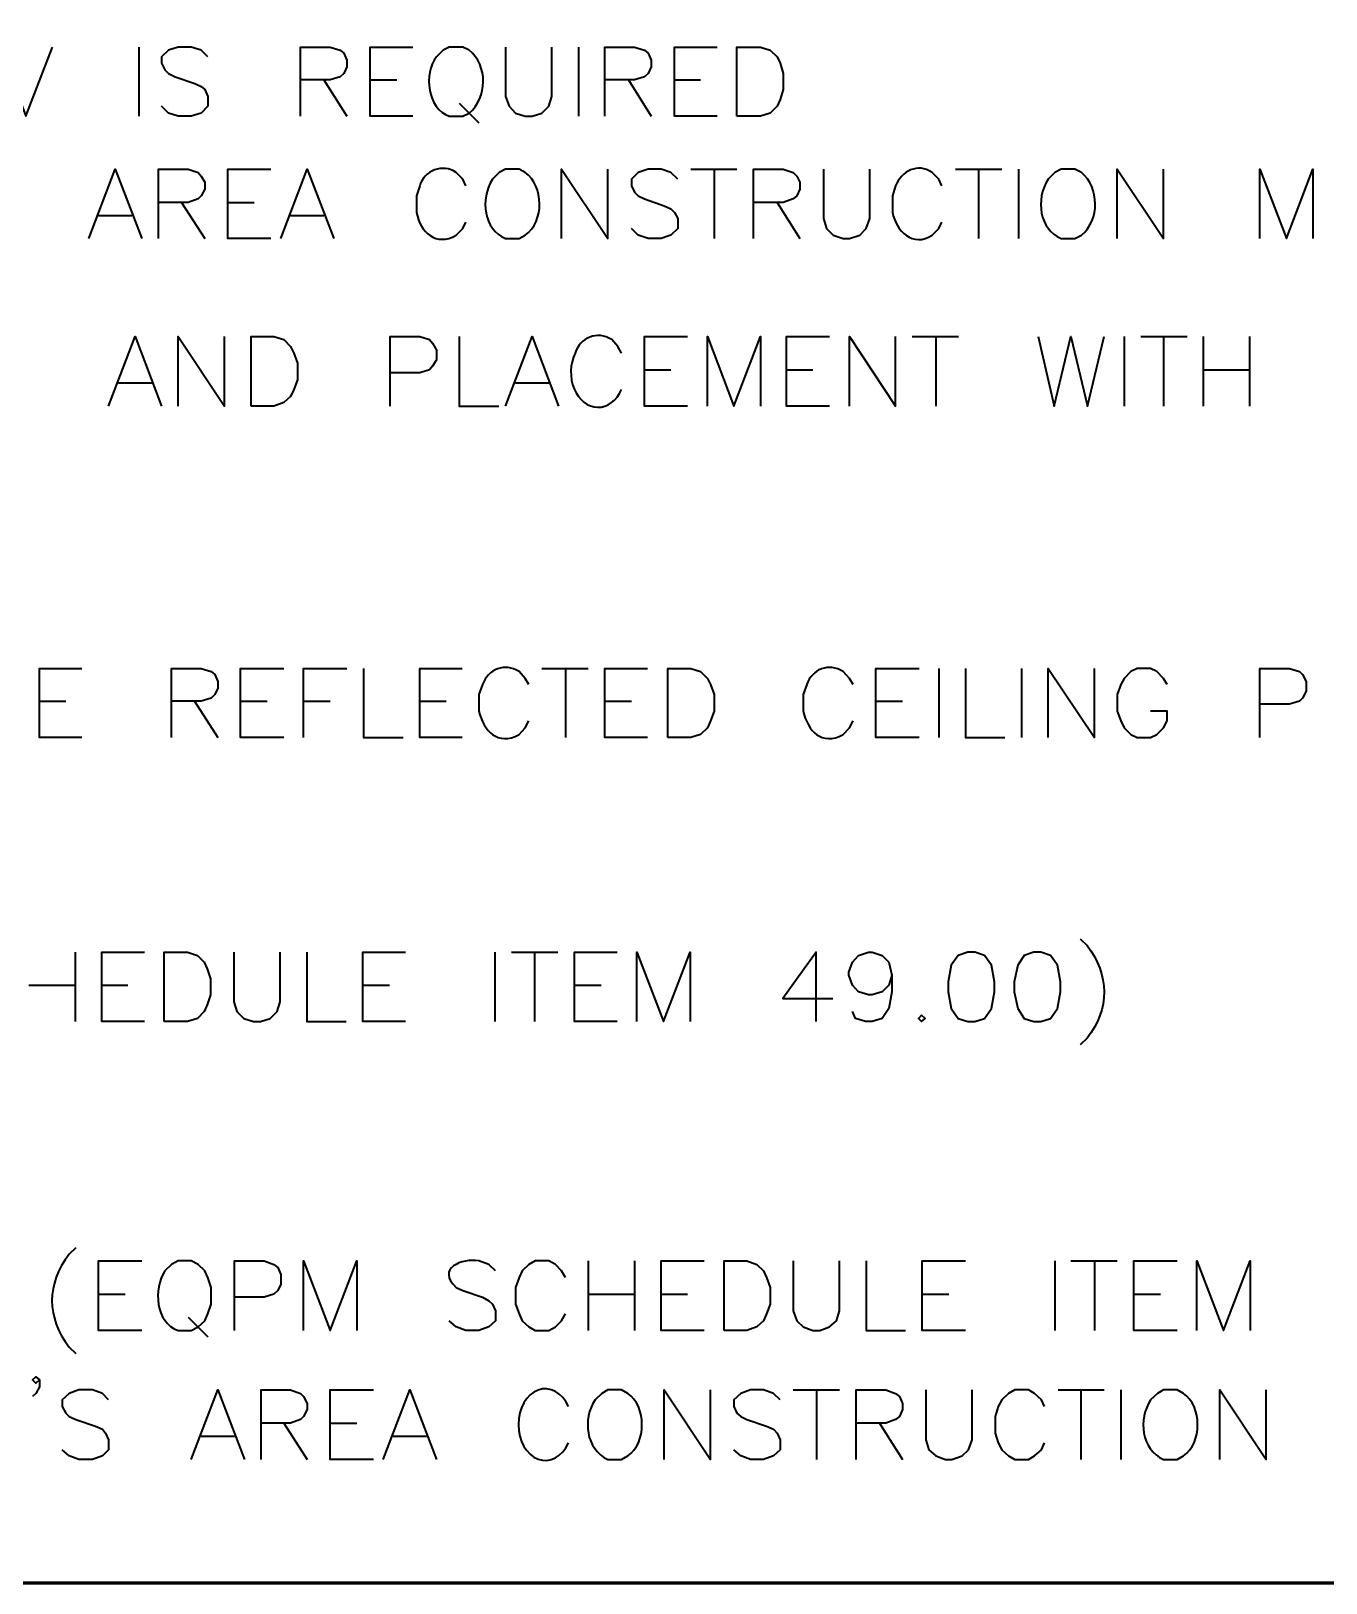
# Model space of a CAD drawing. Header units: inches. Extents: x 5 to 516, y -193 to 129.
# Drawn here: x 223.35 to 230.34, y 5.46 to 13.85 of the extents above; entities that cross this region are included whole.
import ezdxf

# ---------------------------------------------------------------- set-up
doc = ezdxf.new("R2010")
doc.units = ezdxf.units.IN
doc.header["$MEASUREMENT"] = 0
doc.layers.add('PDF2_Geometry', color=7, linetype='Continuous')

msp = doc.modelspace()

# ---------------------------------------------------------------- linework, layer by layer
at = {"layer": 'PDF2_Geometry', "lineweight": 60}
msp.add_lwpolyline([(288.1186821, 27.9634137), (161.118672, 27.9634137), (161.118672, 5.4634119), (296.1186828, 5.4634119)], dxfattribs=at)
at = {"layer": 'PDF2_Geometry', "lineweight": 35}
for points in [[(223.1786813, 13.760079), (223.3186813, 13.3867457), (223.4620147, 13.760079)], [(223.9286814, 13.760079), (223.9286814, 13.3867457)], [(224.3020131, 13.7067462), (224.2653464, 13.7434128), (224.2120131, 13.7600795), (224.1420131, 13.7600795), (224.0886797, 13.7434128), (224.0520131, 13.7067462), (224.0520131, 13.6734128), (224.0686797, 13.6367462), (224.0886797, 13.6167462), (224.1253464, 13.6000795), (224.2320131, 13.5634128), (224.2653464, 13.5467462), (224.2853464, 13.5300795), (224.3020131, 13.4934128), (224.3020131, 13.4400795), (224.2653464, 13.4034128), (224.2120131, 13.3867461), (224.1420131, 13.3867461), (224.0886797, 13.4034128), (224.0520131, 13.4400795)], [(224.8020131, 13.3867456), (224.8020131, 13.760079), (224.9620131, 13.760079), (225.0153465, 13.7434123), (225.0353465, 13.7267456), (225.0520131, 13.690079), (225.0520131, 13.6534123), (225.0353465, 13.6167456), (225.0153465, 13.6000789), (224.9620131, 13.5834123), (224.8020131, 13.5834123)], [(225.4086815, 13.3867456), (225.1786815, 13.3867456), (225.1786815, 13.760079), (225.4086815, 13.760079)], [(225.712011, 13.7434124), (225.6786777, 13.760079), (225.6053444, 13.760079), (225.572011, 13.7434124), (225.5353444, 13.7067457)], [(225.9086823, 13.760079), (225.9086823, 13.4934123), (225.9286823, 13.440079), (225.9620157, 13.4034123), (226.015349, 13.3867457), (226.0520157, 13.3867457), (226.105349, 13.4034123), (226.1420157, 13.440079), (226.1586823, 13.4934123), (226.1586823, 13.760079)], [(226.3020132, 13.760079), (226.3020132, 13.3867457)], [(226.4453509, 13.3867456), (226.4453509, 13.760079), (226.6053509, 13.760079), (226.6586843, 13.7434123), (226.6786843, 13.7267456), (226.695351, 13.690079), (226.695351, 13.6534123), (226.6786843, 13.6167456), (226.6586843, 13.6000789), (226.6053509, 13.5834123), (226.4453509, 13.5834123)], [(227.0520125, 13.3867456), (226.8220125, 13.3867456), (226.8220125, 13.760079), (227.0520125, 13.760079)], [(224.9286814, 13.5834128), (225.0520148, 13.3867461)], [(225.1786815, 13.5834128), (225.3220148, 13.5834128)], [(226.5720125, 13.5834128), (226.6953458, 13.3867461)], [(226.8220125, 13.5834128), (226.9620125, 13.5834128)], [(225.6586823, 13.4567461), (225.765349, 13.3500795)], [(225.6053444, 13.3867457), (225.6786777, 13.3867457), (225.712011, 13.4034123)], [(223.6586821, 12.7267453), (223.8020155, 13.1000786), (223.9453488, 12.7267453)], [(224.0353437, 12.7267453), (224.0353437, 13.1000786), (224.1953437, 13.1000786), (224.248677, 13.083412), (224.2653437, 13.063412), (224.2853437, 13.0300786), (224.2853437, 12.993412), (224.2653437, 12.9567453), (224.248677, 12.9400786), (224.1953437, 12.9200786), (224.0353437, 12.9200786)], [(224.6420156, 12.7267453), (224.4086822, 12.7267453), (224.4086822, 13.1000786), (224.6420156, 13.1000786)], [(224.6953508, 12.7267453), (224.8386841, 13.1000786), (224.9820175, 12.7267453)], [(226.015349, 13.083412), (225.9820157, 13.1000787), (225.9086823, 13.1000787), (225.875349, 13.083412), (225.8386823, 13.0467454)], [(226.2120135, 12.7267453), (226.2120135, 13.1000786), (226.4620135, 12.7267453), (226.4620135, 13.1000786)], [(226.8386819, 13.0467458), (226.8020152, 13.0834125), (226.7486819, 13.1000792), (226.6786818, 13.1000792), (226.6253485, 13.0834125), (226.5886818, 13.0467458), (226.5886818, 13.0100792), (226.6053485, 12.9767458), (226.6253485, 12.9567458), (226.6586818, 12.9400792), (226.7653485, 12.9034125), (226.8020152, 12.8867458), (226.8220152, 12.8667458), (226.8386819, 12.8334125), (226.8386819, 12.7800792), (226.8020152, 12.7434125), (226.7486819, 12.7267458), (226.6786818, 12.7267458), (226.6253485, 12.7434125), (226.5886818, 12.7800792)], [(226.9086824, 13.1000787), (227.1586824, 13.1000787)], [(227.0353439, 13.1000787), (227.0353439, 12.7267453)], [(227.2486822, 12.7267453), (227.2486822, 13.1000786), (227.4086822, 13.1000786), (227.4620155, 13.083412), (227.4820155, 13.063412), (227.4986822, 13.0300786), (227.4986822, 12.993412), (227.4820155, 12.9567453), (227.4620155, 12.9400786), (227.4086822, 12.9200786), (227.2486822, 12.9200786)], [(227.6253505, 13.1000787), (227.6253505, 12.833412), (227.6420172, 12.7800787), (227.6786838, 12.743412), (227.7320172, 12.7267453), (227.7653505, 12.7267453), (227.8220172, 12.743412), (227.8553505, 12.7800787), (227.8753505, 12.833412), (227.8753505, 13.1000787)], [(228.2653448, 13.010079), (228.2486782, 13.0467456), (228.2120115, 13.0834123)], [(228.338682, 13.1000787), (228.588682, 13.1000787)], [(228.4620137, 13.1000787), (228.4620137, 12.7267453)], [(228.6786817, 13.1000787), (228.6786817, 12.7267453)], [(229.0186826, 13.083412), (228.9820159, 13.1000787), (228.9086826, 13.1000787), (228.8753492, 13.083412), (228.8386826, 13.0467454)], [(229.2120138, 12.7267453), (229.2120138, 13.1000786), (229.4620138, 12.7267453), (229.4620138, 13.1000786)], [(229.982013, 12.7267453), (229.982013, 13.1000786), (230.1253463, 12.7267453), (230.2686797, 13.1000786), (230.2686797, 12.7267453)], [(228.0153448, 13.010079), (227.9986782, 12.9567456), (227.9986782, 12.8667456)], [(224.1586822, 12.9200792), (224.2853489, 12.7267459)], [(224.4086822, 12.9200792), (224.5520156, 12.9200792)], [(227.3753505, 12.9200792), (227.4986838, 12.7267459)], [(223.7120133, 12.8500787), (223.8920133, 12.8500787)], [(224.748682, 12.8500787), (224.928682, 12.8500787)], [(225.6420175, 12.7434123), (225.6786842, 12.7800789), (225.6953509, 12.8134123)], [(225.9086823, 12.7267453), (225.9820157, 12.7267453), (226.015349, 12.743412)], [(228.2120115, 12.7434123), (228.2486782, 12.7800789), (228.2653448, 12.8134123)], [(228.9086826, 12.7267453), (228.9820159, 12.7267453), (229.0186826, 12.743412)], [(223.7653445, 11.820079), (223.9086778, 12.1967457), (224.0520112, 11.820079)], [(224.1420128, 11.820079), (224.1420128, 12.1967457), (224.3920128, 11.820079), (224.3920128, 12.1967457)], [(225.2853438, 11.820079), (225.2853438, 12.1967457), (225.4453438, 12.1967457), (225.4986771, 12.180079), (225.5153438, 12.160079), (225.5353438, 12.1234123), (225.5353438, 12.070079), (225.5153438, 12.0367457), (225.4986771, 12.0167457), (225.4453438, 12.000079), (225.2853438, 12.000079)], [(225.6586823, 12.1967456), (225.6586823, 11.8200789), (225.8720157, 11.8200789)], [(225.9086823, 11.820079), (226.0520157, 12.1967457), (226.195349, 11.820079)], [(226.5353439, 12.1067459), (226.5153439, 12.1434125), (226.4820106, 12.1800792)], [(226.8920157, 11.820079), (226.6586824, 11.820079), (226.6586824, 12.1967457), (226.8920157, 12.1967457)], [(226.9986821, 11.820079), (226.9986821, 12.1967457), (227.1420155, 11.820079), (227.2853488, 12.1967457), (227.2853488, 11.820079)], [(227.6586784, 11.820079), (227.425345, 11.820079), (227.425345, 12.1967457), (227.6586784, 12.1967457)], [(227.7653448, 11.820079), (227.7653448, 12.1967457), (228.0153448, 11.820079), (228.0153448, 12.1967457)], [(228.1053446, 12.1967456), (228.3553446, 12.1967456)], [(228.2320129, 12.1967456), (228.2320129, 11.8200789)], [(228.7853441, 12.1967456), (228.8720107, 11.8200789), (228.9620107, 12.1967456), (229.0520108, 11.8200789), (229.1420108, 12.1967456)], [(229.2486823, 12.1967456), (229.2486823, 11.8200789)], [(229.3386821, 12.1967456), (229.5886821, 12.1967456)], [(229.4620138, 12.1967456), (229.4620138, 11.8200789)], [(229.6753452, 12.1967456), (229.6753452, 11.8200789)], [(229.9253452, 12.1967456), (229.9253452, 11.8200789)], [(226.6586824, 12.0167453), (226.8020157, 12.0167453)], [(227.425345, 12.0167453), (227.5686784, 12.0167453)], [(229.6753452, 12.0167453), (229.9253452, 12.0167453)], [(223.8186824, 11.9467456), (223.9986824, 11.9467456)], [(225.9620135, 11.9467456), (226.1420135, 11.9467456)], [(223.6220128, 10.0300788), (223.3920127, 10.0300788), (223.3920127, 10.4034121), (223.6220128, 10.4034121)], [(224.1053442, 10.0300788), (224.1053442, 10.4034121), (224.2653442, 10.4034121), (224.3186776, 10.3867455), (224.3386776, 10.3700788), (224.3553443, 10.3334121), (224.3553443, 10.2967455), (224.3386776, 10.2634121), (224.3186776, 10.2434121), (224.2653442, 10.2267454), (224.1053442, 10.2267454)], [(224.7120161, 10.0300788), (224.4786828, 10.0300788), (224.4786828, 10.4034121), (224.7120161, 10.4034121)], [(224.8186825, 10.0300788), (224.8186825, 10.4034121), (225.0520159, 10.4034121)], [(225.1420129, 10.4034122), (225.1420129, 10.0300788), (225.3553462, 10.0300788)], [(225.6753509, 10.0300788), (225.4453509, 10.0300788), (225.4453509, 10.4034121), (225.6753509, 10.4034121)], [(226.1053444, 10.4034122), (226.3553444, 10.4034122)], [(226.2320127, 10.4034122), (226.2320127, 10.0300788)], [(226.675351, 10.0300788), (226.4453509, 10.0300788), (226.4453509, 10.4034121), (226.675351, 10.4034121)], [(228.1420158, 10.0300788), (227.9086825, 10.0300788), (227.9086825, 10.4034121), (228.1420158, 10.4034121)], [(228.2486822, 10.4034122), (228.2486822, 10.0300788)], [(228.3920131, 10.4034122), (228.3920131, 10.0300788), (228.6053465, 10.0300788)], [(228.6953511, 10.4034122), (228.6953511, 10.0300788)], [(228.838682, 10.0300788), (228.838682, 10.4034121), (229.088682, 10.0300788), (229.088682, 10.4034121)], [(229.482013, 10.3167457), (229.462013, 10.350079), (229.4253463, 10.3867457), (229.392013, 10.4034123), (229.3186796, 10.4034123), (229.2853463, 10.3867457), (229.2486796, 10.350079), (229.2320129, 10.3167457), (229.2120129, 10.2634123), (229.2120129, 10.1734123), (229.2320129, 10.120079), (229.2486796, 10.0834123), (229.2853463, 10.0467456), (229.3186796, 10.030079), (229.392013, 10.030079), (229.4253463, 10.0467456), (229.462013, 10.0834123), (229.482013, 10.120079), (229.482013, 10.1734123), (229.392013, 10.1734123)], [(229.982013, 10.0300788), (229.982013, 10.4034121), (230.142013, 10.4034121), (230.1953464, 10.3867455), (230.212013, 10.3700788), (230.232013, 10.3334121), (230.232013, 10.2800788), (230.212013, 10.2434121), (230.1953464, 10.2267454), (230.142013, 10.2100788), (229.982013, 10.2100788)], [(225.7853438, 10.3167457), (225.7653438, 10.2634123), (225.7653438, 10.1734123)], [(226.0353438, 10.3167457), (226.0153438, 10.350079), (225.9820105, 10.3867457)], [(227.535344, 10.3167457), (227.515344, 10.2634123), (227.515344, 10.1734123)], [(227.785344, 10.3167457), (227.765344, 10.350079), (227.7320107, 10.3867457)], [(223.3920127, 10.2267451), (223.5353461, 10.2267451)], [(224.2286827, 10.2267451), (224.3553494, 10.0300784)], [(224.4786828, 10.2267451), (224.6220161, 10.2267451)], [(224.8186825, 10.2267451), (224.9620159, 10.2267451)], [(225.4453509, 10.2267451), (225.5886842, 10.2267451)], [(226.4453509, 10.2267451), (226.5886843, 10.2267451)], [(227.9086825, 10.2267451), (228.0520158, 10.2267451)], [(225.9820105, 10.0467456), (226.0153438, 10.0834123), (226.0353438, 10.120079)], [(227.7320107, 10.0467456), (227.765344, 10.0834123), (227.785344, 10.120079)], [(229.0120151, 8.9434121), (229.0486818, 8.9067455)], [(223.585345, 8.8700784), (223.585345, 8.496745)], [(223.9586827, 8.496745), (223.7286827, 8.496745), (223.7286827, 8.8700783), (223.9586827, 8.8700783)], [(224.4420142, 8.8700784), (224.4420142, 8.6034117), (224.4586809, 8.5500784), (224.4953475, 8.5134117), (224.5486809, 8.496745), (224.5853475, 8.496745), (224.6386809, 8.5134117), (224.6753475, 8.5500784), (224.6920142, 8.6034117), (224.6920142, 8.8700784)], [(224.8353451, 8.8700784), (224.8353451, 8.496745), (225.0486785, 8.496745)], [(225.3686831, 8.496745), (225.1386831, 8.496745), (225.1386831, 8.8700783), (225.3686831, 8.8700783)], [(225.8520146, 8.8700784), (225.8520146, 8.496745)], [(225.9420143, 8.8700784), (226.1920143, 8.8700784)], [(226.065346, 8.8700784), (226.065346, 8.496745)], [(226.5120141, 8.496745), (226.2820141, 8.496745), (226.2820141, 8.8700783), (226.5120141, 8.8700783)], [(226.6186772, 8.496745), (226.6186772, 8.8700783), (226.7620106, 8.496745), (226.9053439, 8.8700783), (226.9053439, 8.496745)], [(227.5853453, 8.496745), (227.5853453, 8.8700784), (227.4053453, 8.6200784), (227.6753453, 8.6200784)], [(227.9953456, 8.746745), (227.978679, 8.6934117), (227.9420123, 8.656745), (227.888679, 8.6400783), (227.868679, 8.6400783), (227.8153456, 8.656745), (227.7820123, 8.6934117), (227.7620123, 8.746745), (227.7620123, 8.7634117), (227.7820123, 8.816745), (227.8153456, 8.8534117), (227.868679, 8.8700783), (227.888679, 8.8700783), (227.9420123, 8.8534117), (227.978679, 8.816745), (227.9953456, 8.746745), (227.9953456, 8.656745), (227.978679, 8.566745), (227.9420123, 8.5134116), (227.888679, 8.496745), (227.8520123, 8.496745), (227.798679, 8.5134116), (227.7820123, 8.5500783)], [(223.335345, 8.6934121), (223.585345, 8.6934121)], [(223.7286827, 8.6934121), (223.8686827, 8.6934121)], [(225.1386831, 8.6934121), (225.2820164, 8.6934121)], [(226.2820141, 8.6934121), (226.4253474, 8.6934121)], [(229.0486818, 8.4067454), (229.0120151, 8.3700788)], [(223.5886816, 7.2734121), (223.5520149, 7.2400788)], [(223.9453467, 6.826745), (223.7120133, 6.826745), (223.7120133, 7.2034117), (223.9453467, 7.2034117)], [(224.1420128, 6.8267449), (224.2120128, 6.8267449), (224.2486795, 6.8467449), (224.2853462, 6.8800782), (224.3020128, 6.9167449), (224.3186795, 6.9700782), (224.3186795, 7.0600783), (224.3020128, 7.1134116), (224.2853462, 7.1500783), (224.2486795, 7.1834116), (224.2120128, 7.2034116), (224.1420128, 7.2034116), (224.1053461, 7.1834116), (224.0686795, 7.1500783)], [(224.4453508, 6.826745), (224.4453508, 7.2034117), (224.6053508, 7.2034117), (224.6586841, 7.1834117), (224.6786841, 7.166745), (224.6953508, 7.1300783), (224.6953508, 7.076745), (224.6786841, 7.0434117), (224.6586841, 7.0234117), (224.6053508, 7.006745), (224.4453508, 7.006745)], [(224.8186825, 6.826745), (224.8186825, 7.2034117), (224.9620159, 6.826745), (225.1053492, 7.2034117), (225.1053492, 6.826745)], [(225.8553444, 7.1500787), (225.8186777, 7.1834121), (225.7653444, 7.2034121)], [(226.2320127, 7.1134119), (226.2120127, 7.1500785), (226.1786794, 7.1834119), (226.1420127, 7.2034119), (226.0686794, 7.2034119), (226.035346, 7.1834119), (225.9986793, 7.1500785), (225.9820127, 7.1134119), (225.9620127, 7.0600785), (225.9620127, 6.9700785), (225.9820127, 6.9167452), (225.9986793, 6.8800785), (226.035346, 6.8467452), (226.0686794, 6.8267452), (226.1420127, 6.8267452), (226.1786794, 6.8467452), (226.2120127, 6.8800785), (226.2320127, 6.9167452)], [(226.3553444, 7.2034116), (226.3553444, 6.8267449)], [(226.6053444, 7.2034116), (226.6053444, 6.8267449)], [(226.9820155, 6.826745), (226.7486821, 6.826745), (226.7486821, 7.2034117), (226.9820155, 7.2034117)], [(227.4620136, 7.2034116), (227.4620136, 6.9334116), (227.4820136, 6.8800782), (227.515347, 6.8467449), (227.5686803, 6.8267449), (227.605347, 6.8267449), (227.6586803, 6.8467449), (227.695347, 6.8800782), (227.7120136, 6.9334116), (227.7120136, 7.2034116)], [(227.8553445, 7.2034116), (227.8553445, 6.8267449), (228.0686779, 6.8267449)], [(228.3920159, 6.826745), (228.1586825, 6.826745), (228.1586825, 7.2034117), (228.3920159, 7.2034117)], [(228.8753506, 7.2034116), (228.8753506, 6.8267449)], [(228.9620137, 7.2034116), (229.2120138, 7.2034116)], [(229.088682, 7.2034116), (229.088682, 6.8267449)], [(229.5353468, 6.826745), (229.3020135, 6.826745), (229.3020135, 7.2034117), (229.5353468, 7.2034117)], [(229.6420132, 6.826745), (229.6420132, 7.2034117), (229.7853466, 6.826745), (229.9286799, 7.2034117), (229.9286799, 6.826745)], [(225.642011, 7.0600787), (225.6786777, 7.0434121), (225.7853444, 7.0067454), (225.8186777, 6.9867454), (225.8386777, 6.9700787), (225.8553444, 6.9334121), (225.8553444, 6.8800787), (225.8186777, 6.8467454), (225.7653444, 6.8267454), (225.6953444, 6.8267454), (225.642011, 6.8467454), (225.6053444, 6.8800787)], [(223.7120133, 7.0234121), (223.8553467, 7.0234121)], [(226.3553444, 7.0234121), (226.6053444, 7.0234121)], [(226.7486821, 7.0234121), (226.8920155, 7.0234121)], [(228.1586825, 7.0234121), (228.3020159, 7.0234121)], [(229.3020135, 7.0234121), (229.4453468, 7.0234121)], [(224.1953508, 6.9000787), (224.3020174, 6.793412)], [(223.5520149, 6.7367454), (223.5886816, 6.7034121)], [(223.3920127, 6.5600781), (223.3720127, 6.5434114), (223.3553461, 6.5600781), (223.3720127, 6.5767448), (223.3920127, 6.5600781), (223.3920127, 6.5234114), (223.3720127, 6.4867448), (223.3553461, 6.4700781)], [(223.7653445, 6.4534115), (223.7320111, 6.4867449), (223.6786778, 6.5067449), (223.6053445, 6.5067449), (223.5520111, 6.4867449), (223.5153445, 6.4534115), (223.5153445, 6.4167449), (223.5353445, 6.3800782), (223.5520111, 6.3634115), (223.5886778, 6.3467449), (223.6953445, 6.3100782), (223.7320111, 6.2934115), (223.7486778, 6.2734115), (223.7653445, 6.2367449), (223.7653445, 6.1834115), (223.7320111, 6.1500782), (223.6786778, 6.1300782), (223.6053445, 6.1300782), (223.5520111, 6.1500782), (223.5153445, 6.1834115)], [(224.2120134, 6.1300786), (224.3553467, 6.5067453), (224.49868, 6.1300786)], [(224.5886817, 6.1300786), (224.5886817, 6.5067453), (224.7486817, 6.5067453), (224.802015, 6.4867453), (224.8186817, 6.4700786), (224.8386817, 6.433412), (224.8386817, 6.4000786), (224.8186817, 6.363412), (224.802015, 6.3467453), (224.7486817, 6.3267453), (224.5886817, 6.3267453)], [(225.1953468, 6.1300786), (224.9620134, 6.1300786), (224.9620134, 6.5067453), (225.1953468, 6.5067453)], [(225.248682, 6.1300786), (225.3920153, 6.5067453), (225.5353487, 6.1300786)], [(226.5686802, 6.4867452), (226.5353469, 6.5067452), (226.4620135, 6.5067452), (226.4286802, 6.4867452), (226.3920135, 6.4534119)], [(226.7653447, 6.1300786), (226.7653447, 6.5067453), (227.0153447, 6.1300786), (227.0153447, 6.5067453)], [(227.3920131, 6.4534115), (227.3553464, 6.4867449), (227.3020131, 6.5067449), (227.2320131, 6.5067449), (227.1786797, 6.4867449), (227.142013, 6.4534115), (227.142013, 6.4167449), (227.1586797, 6.3800782), (227.1786797, 6.3634115), (227.2120131, 6.3467449), (227.3186797, 6.3100782), (227.3553464, 6.2934115), (227.3753464, 6.2734115), (227.3920131, 6.2367449), (227.3920131, 6.1834115), (227.3553464, 6.1500782), (227.3020131, 6.1300782), (227.2320131, 6.1300782), (227.1786797, 6.1500782), (227.142013, 6.1834115)], [(227.4620136, 6.5067452), (227.7120136, 6.5067452)], [(227.5886819, 6.5067452), (227.5886819, 6.1300786)], [(227.8020134, 6.1300786), (227.8020134, 6.5067453), (227.9620134, 6.5067453), (228.0153467, 6.4867453), (228.0353467, 6.4700786), (228.0520134, 6.433412), (228.0520134, 6.4000786), (228.0353467, 6.363412), (228.0153467, 6.3467453), (227.9620134, 6.3267453), (227.8020134, 6.3267453)], [(228.1786817, 6.5067452), (228.1786817, 6.2367452), (228.1953484, 6.1834119), (228.232015, 6.1500786), (228.2853484, 6.1300786), (228.3186817, 6.1300786), (228.3753484, 6.1500786), (228.4086817, 6.1834119), (228.4286817, 6.2367452), (228.4286817, 6.5067452)], [(228.8186828, 6.4167455), (228.8020162, 6.4534122), (228.7653495, 6.4867455), (228.7320162, 6.5067455), (228.6586828, 6.5067455), (228.6253495, 6.4867455), (228.5886828, 6.4534122), (228.5686828, 6.4167455), (228.5520161, 6.3634122), (228.5520161, 6.2734122), (228.5686828, 6.2200788), (228.5886828, 6.1834122), (228.6253495, 6.1500788), (228.6586828, 6.1300788), (228.7320162, 6.1300788), (228.7653495, 6.1500788), (228.8020162, 6.1834122), (228.8186828, 6.2200788)], [(228.8920132, 6.5067452), (229.1420132, 6.5067452)], [(229.0153449, 6.5067452), (229.0153449, 6.1300786)], [(229.2320129, 6.5067452), (229.2320129, 6.1300786)], [(229.5686804, 6.4867452), (229.5353471, 6.5067452), (229.4620138, 6.5067452), (229.4286804, 6.4867452), (229.3920138, 6.4534119)], [(229.765345, 6.1300786), (229.765345, 6.5067453), (230.015345, 6.1300786), (230.015345, 6.5067453)], [(224.7120134, 6.3267449), (224.8386801, 6.1300782)], [(224.9620134, 6.3267449), (225.1053468, 6.3267449)], [(227.9286817, 6.3267449), (228.052015, 6.1300782)], [(224.2653445, 6.2567452), (224.4453445, 6.2567452)], [(225.3020132, 6.2567452), (225.4820132, 6.2567452)], [(226.4620135, 6.1300786), (226.5353469, 6.1300786), (226.5686802, 6.1500786)], [(229.4620138, 6.1300786), (229.5353471, 6.1300786), (229.5686804, 6.1500786)]]:
    msp.add_lwpolyline(points, dxfattribs=at)
for points in [[(227.1586824, 13.3867456), (227.1586824, 13.760079), (227.2853491, 13.760079), (227.3386824, 13.7434123), (227.3753491, 13.7067456), (227.3920158, 13.6734123), (227.4086824, 13.6167456), (227.4086824, 13.5300789), (227.3920158, 13.4767456), (227.3753491, 13.4400789), (227.3386824, 13.4034123), (227.2853491, 13.3867456)], [(224.5353437, 11.820079), (224.5353437, 12.1967457), (224.6586771, 12.1967457), (224.7120104, 12.180079), (224.7486771, 12.1434123), (224.7653437, 12.1067457), (224.7853437, 12.0534123), (224.7853437, 11.9634123), (224.7653437, 11.910079), (224.7486771, 11.8734123), (224.7120104, 11.840079), (224.6586771, 11.820079)], [(226.7853439, 10.0300788), (226.7853439, 10.4034121), (226.9086773, 10.4034121), (226.9620106, 10.3867455), (226.9986773, 10.3500788), (227.0153439, 10.3167455), (227.0353439, 10.2634121), (227.0353439, 10.1734121), (227.0153439, 10.1200788), (226.9986773, 10.0834121), (226.9620106, 10.0467454), (226.9086773, 10.0300788)], [(224.0653459, 8.496745), (224.0653459, 8.8700783), (224.1920125, 8.8700783), (224.2453459, 8.8534117), (224.2820125, 8.816745), (224.2986792, 8.7800783), (224.3153459, 8.726745), (224.3153459, 8.6400783), (224.2986792, 8.586745), (224.2820125, 8.5500783), (224.2453459, 8.5134116), (224.1920125, 8.496745)], [(228.4053459, 8.8700784), (228.3520126, 8.8534117), (228.3153459, 8.8000784), (228.2986793, 8.7100784), (228.2986793, 8.656745), (228.3153459, 8.566745), (228.3520126, 8.5134117), (228.4053459, 8.496745), (228.4420126, 8.496745), (228.4953459, 8.5134117), (228.5320126, 8.566745), (228.5486793, 8.656745), (228.5486793, 8.7100784), (228.5320126, 8.8000784), (228.4953459, 8.8534117), (228.4420126, 8.8700784)], [(228.7620151, 8.8700784), (228.7086817, 8.8534117), (228.6753484, 8.8000784), (228.6553484, 8.7100784), (228.6553484, 8.656745), (228.6753484, 8.566745), (228.7086817, 8.5134117), (228.7620151, 8.496745), (228.7986817, 8.496745), (228.8520151, 8.5134117), (228.8886818, 8.566745), (228.9053484, 8.656745), (228.9053484, 8.7100784), (228.8886818, 8.8000784), (228.8520151, 8.8534117), (228.7986817, 8.8700784)], [(228.1553459, 8.5300786), (228.1386792, 8.513412), (228.1553459, 8.4967453), (228.1753459, 8.513412)], [(227.0886819, 6.826745), (227.0886819, 7.2034117), (227.2120152, 7.2034117), (227.2653486, 7.1834117), (227.3020152, 7.1500783), (227.3186819, 7.1134117), (227.3386819, 7.0600783), (227.3386819, 6.9700783), (227.3186819, 6.916745), (227.3020152, 6.8800783), (227.2653486, 6.846745), (227.2120152, 6.826745)]]:
    msp.add_lwpolyline(points, close=True, dxfattribs=at)
msp.add_lwpolyline([(225.6953509, 13.010079), (225.6786842, 13.0467456), (225.6420175, 13.0834123, 0.508362924), (225.4453509, 13.010079), (225.4286842, 12.9567456), (225.4286842, 12.8667456)], format="xyb", dxfattribs=at)
for centre, major_axis, ratio, start_param, end_param in [((226.4083139, 12.0040739), (0.0005074, 0.1898635), 0.77065333, 1.001513094, 4.196544154), ((226.123463, 6.3186262), (-0.0004267, 0.1936872), 0.750399506, 5.241955679, 10.460135825)]:
    msp.add_ellipse(centre, major_axis=major_axis, ratio=ratio, start_param=start_param, end_param=end_param, dxfattribs=at)
for points in [[(225.5353444, 13.7067457), (225.4646221, 13.616079), (225.4872332, 13.4274679), (225.6053444, 13.3867457)], [(225.712011, 13.4034123), (225.8127888, 13.4848568), (225.8150666, 13.6624679), (225.712011, 13.7434124)], [(226.015349, 12.743412), (226.1204601, 12.8187453), (226.1162935, 13.0090787), (226.015349, 13.083412)], [(228.2120115, 13.0834123), (228.1332337, 13.136579), (228.0469004, 13.0898568), (228.0153448, 13.010079)], [(229.0186826, 12.743412), (229.1194604, 12.8280787), (229.115627, 12.9993009), (229.0186826, 13.083412)], [(225.8386823, 13.0467454), (225.7686268, 12.9378009), (225.7917379, 12.773912), (225.9086823, 12.7267453)], [(228.8386826, 13.0467454), (228.768627, 12.9378009), (228.7917381, 12.773912), (228.9086826, 12.7267453)], [(225.4286842, 12.8667456), (225.4467397, 12.7580789), (225.5355731, 12.6821901), (225.6420175, 12.7434123)], [(227.9986782, 12.8667456), (228.0146782, 12.7674123), (228.1105115, 12.6766901), (228.2120115, 12.7434123)], [(226.4820106, 12.1800792), (226.4052883, 12.2294125), (226.3105661, 12.1917459), (226.2853439, 12.1067459)], [(225.9820105, 10.3867457), (225.9045105, 10.4357457), (225.8151216, 10.3992457), (225.7853438, 10.3167457)], [(227.7320107, 10.3867457), (227.6545106, 10.4357457), (227.5651217, 10.3992457), (227.535344, 10.3167457)], [(225.7653438, 10.1734123), (225.7921216, 10.0657456), (225.8655661, 9.9826345), (225.9820105, 10.0467456)], [(227.515344, 10.1734123), (227.5421217, 10.0657456), (227.6155662, 9.9826345), (227.7320107, 10.0467456)], [(229.0486818, 8.9067455), (229.169904, 8.7521899), (229.1722373, 8.5611899), (229.0486818, 8.4067454)], [(223.5520149, 7.2400788), (223.4294594, 7.0754677), (223.4294594, 6.9013566), (223.5520149, 6.7367454)], [(225.7653444, 7.2034121), (225.6737333, 7.2195232), (225.5321221, 7.161301), (225.642011, 7.0600787)], [(224.0686795, 7.1500783), (224.0079572, 7.049856), (224.0172906, 6.8718005), (224.1420128, 6.8267449)], [(226.5686802, 6.1500786), (226.6712913, 6.2151341), (226.6712913, 6.4216897), (226.5686802, 6.4867452)], [(229.5686804, 6.1500786), (229.6712916, 6.2151341), (229.6712916, 6.4216897), (229.5686804, 6.4867452)], [(226.3920135, 6.4534119), (226.3247913, 6.3495786), (226.3405135, 6.1845786), (226.4620135, 6.1300786)], [(229.3920138, 6.4534119), (229.3247915, 6.3495786), (229.3405138, 6.1845786), (229.4620138, 6.1300786)]]:
    msp.add_open_spline(points, degree=3, dxfattribs=at)

doc.saveas('drawing.dxf')
